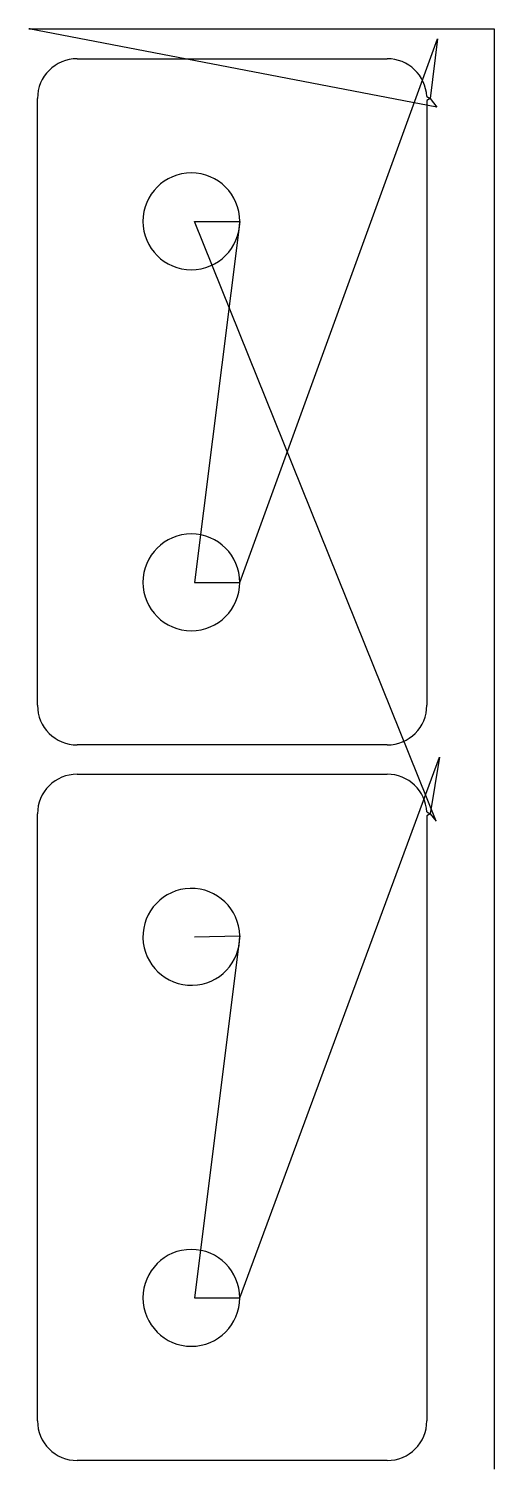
# Model space of a CAD drawing. Header units: metres. Extents: x 0 to 360, y 0 to 1116.
import ezdxf

# ---------------------------------------------------------------- set-up
doc = ezdxf.new("R2010")
doc.units = ezdxf.units.M

msp = doc.modelspace()

# ---------------------------------------------------------------- linework, layer by layer
at = {"layer": 'TOOL_0'}
for p, q in [((315.931, 1054.852), (0, 1115.552)), ((0, 1115.552), (1, 1115.552)), ((1, 1115.552), (0, 1115.552)), ((0, 1115.552), (1, 1115.552)), ((1, 1115.552), (360.432, 1115.552)), ((360.432, 1115.552), (360.432, 1)), ((163.4, 686.825), (316.631, 1107.738)), ((316.631, 1107.738), (310.832, 1061.656)), ((37.5, 1092.374), (277.5, 1092.374)), ((6.75, 591.624), (6.75, 1061.624)), ((308.213, 1063.124), (310.831, 1061.656)), ((310.832, 1061.656), (308.25, 1060.124)), ((308.25, 1060.124), (308.25, 591.624)), ((310.831, 1061.656), (315.931, 1054.852)), ((315.434, 501.862), (128.4, 966.425)), ((128.4, 966.425), (163.4, 966.425)), ((163.4, 966.425), (128.4, 686.825)), ((128.4, 686.825), (163.4, 686.825)), ((277.5, 560.874), (37.5, 560.874)), ((163.4, 132.702), (318.016, 551.475)), ((318.016, 551.475), (310.832, 507.534)), ((37.5, 538.252), (277.5, 538.252)), ((6.75, 37.502), (6.75, 507.502)), ((308.213, 509.002), (310.831, 507.534)), ((310.832, 507.534), (308.25, 506.002)), ((308.25, 506.002), (308.25, 37.502)), ((310.831, 507.534), (315.434, 501.862)), ((128.399, 412.359), (163.39, 413.166)), ((163.39, 413.166), (128.4, 132.702)), ((128.4, 132.702), (163.4, 132.702)), ((277.5, 6.752), (37.5, 6.752)), ((360.432, 1), (360.432, 0))]:
    msp.add_line(p, q, dxfattribs=at)
for centre, radius, start, end in [((37.5, 1061.624), 30.75, 90, 180), ((277.5, 1061.624), 30.75, 2.796061, 90), ((125.9, 966.425), 37.5, 0, 180), ((125.9, 966.425), 37.5, 180, 0), ((125.9, 686.825), 37.5, 0, 180), ((125.9, 686.825), 37.5, 180, 0), ((37.5, 591.624), 30.75, 180, 270), ((277.5, 591.624), 30.75, 270, 0), ((37.5, 507.502), 30.75, 90, 180), ((277.5, 507.502), 30.75, 2.796061, 90), ((125.9, 412.301), 37.5, 1.321741, 181.320213), ((125.9, 412.302), 37.5, 181.321741, 1.320213), ((125.9, 132.702), 37.5, 0, 180), ((125.9, 132.702), 37.5, 180, 0), ((37.5, 37.502), 30.75, 180, 270), ((277.5, 37.502), 30.75, 270, 0)]:
    msp.add_arc(centre, radius, start, end, dxfattribs=at)

doc.saveas('drawing.dxf')
